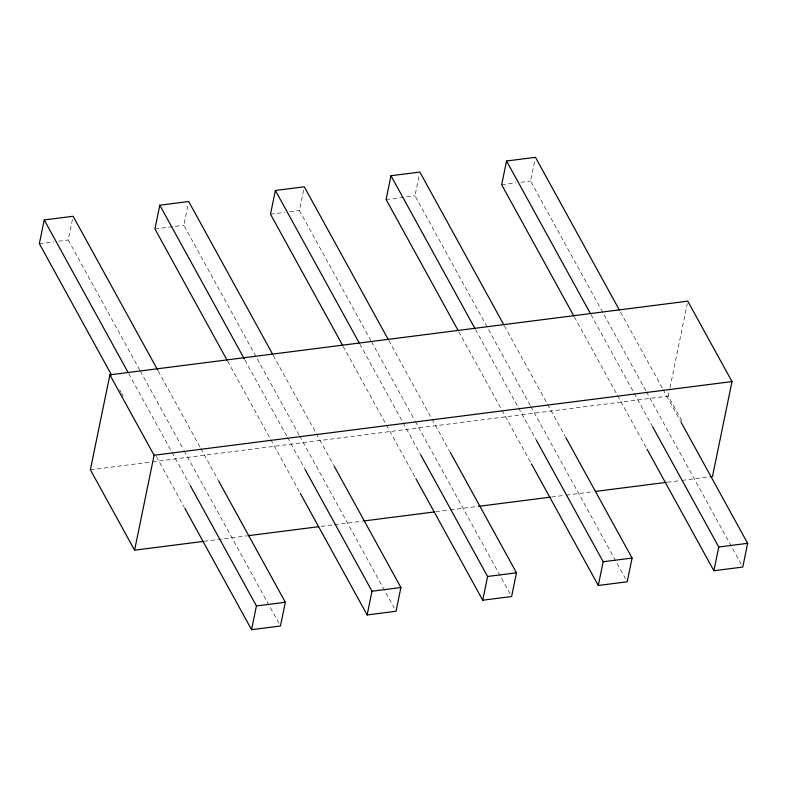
<?xml version="1.0" encoding="UTF-8"?>
<svg xmlns="http://www.w3.org/2000/svg" width="787" height="787" viewBox="0 0 787 787"><rect width="100%" height="100%" fill="white"/><g stroke="black" fill="none" stroke-linecap="round" stroke-linejoin="round"><path stroke-width="0.59" stroke-dasharray="3.94 2.95" d="M139.771 370.097L68.243 239.996L72.64 218.638M299.09 434.926L183.824 225.259L187.975 205.082M370.933 340.623L299.404 210.523L303.792 189.165M530.251 405.453L414.985 195.786L419.127 175.609M645.832 390.716L530.566 181.049L534.953 159.692M681.827 420.74L668.271 396.077L669.757 388.867M670.003 387.666L687.287 303.566M39.35 243.675L53.801 241.835M58.612 241.215L68.243 239.996M154.931 228.938L183.824 225.259M270.512 214.202L284.953 212.362M289.773 211.742L299.404 210.523M386.092 199.465L414.985 195.786M501.663 184.729L516.115 182.889M520.935 182.279L530.566 181.049M90.377 469.76L151.33 461.989M152.55 461.831L668.271 396.077M204.079 541.318L246.754 535.878M321.126 526.395L333.314 524.84M334.534 524.683L362.571 521.112M435.723 511.786L449.131 510.074M450.351 509.917L477.178 506.494M551.549 497.01L564.958 495.308M566.178 495.151L593.005 491.727M667.376 482.244L680.785 480.542M682.004 480.385L708.821 476.961M620.559 312.154L662.526 388.493M663.116 389.565L680.263 420.75M646.422 391.788L741.59 564.909M591.076 314.761L633.633 392.172M634.224 393.254L651.961 425.511M574.372 316.984L616.939 394.405M617.529 395.477L646.491 448.167M504.388 325.808L546.955 403.229M547.545 404.302L565.273 436.559M530.841 406.525L625.419 578.563M475.496 329.497L518.053 406.909M518.643 407.991L536.38 440.248M458.791 331.721L501.358 409.142M501.949 410.214L530.91 462.894M388.808 340.545L431.374 417.966M431.965 419.038L449.692 451.295M371.523 341.696L414.67 420.189M415.261 421.261L510.429 594.372M359.915 344.234L402.472 421.645M403.072 422.727L420.799 454.984M343.211 346.457L385.778 423.868M386.368 424.95L415.329 477.63M273.227 355.281L315.794 432.702M316.384 433.775L333.521 464.96M299.68 435.998L394.257 608.036M244.924 360.043L286.901 436.382M287.491 437.464L305.218 469.711M227.64 361.194L270.197 438.605M270.787 439.687L299.749 492.367M158.246 371.09L200.213 447.439M200.803 448.511L217.95 479.696M140.361 371.169L183.509 449.662M184.099 450.735L279.277 623.845M128.753 373.707L171.32 451.118M171.91 452.191L189.637 484.448M119.742 389.909L120.923 392.054M121.513 393.136L123.284 396.353M156.387 456.568L184.168 507.103"/><path stroke-width="1.18" d="M157.656 370.018L73.122 216.258L44.229 219.947L39.35 243.675L111.469 374.858M710.041 476.804L712.481 476.499L731.999 381.577L687.779 301.155L109.885 374.838L90.377 469.76L134.587 550.172L202.859 541.476M272.636 354.209L188.703 201.521L159.81 205.21L154.931 228.938L227.05 360.121M134.587 550.172L154.095 455.26L109.885 374.838M388.217 339.472L304.284 186.785L275.391 190.474L270.512 214.202L342.62 345.385M218.54 480.768L285.337 602.271L280.457 625.999L251.555 629.679L256.434 605.951L190.238 485.53M503.798 324.736L419.865 172.058L390.962 175.737L386.092 199.465L458.201 330.648M334.121 466.032L400.908 587.535L396.038 611.263L367.135 614.942L372.015 591.214L305.218 469.711M619.379 309.999L535.445 157.321L506.543 161.001L501.663 184.729L573.782 315.912M450.282 452.368L516.488 572.798L511.609 596.526L482.716 600.215L487.596 576.477L420.799 454.984M565.863 437.631L632.069 558.062L627.19 581.79L598.297 585.479L603.176 561.741L536.38 440.248M680.853 421.822L747.65 543.325L742.771 567.053L713.878 570.742L718.757 547.004L652.551 426.584M154.095 455.26L731.999 381.577M247.974 535.721L318.686 526.7M363.791 520.955L434.503 511.934M478.398 506.346L550.329 497.168M595.434 491.422L666.156 482.401M256.434 605.951L285.337 602.271M372.015 591.214L400.908 587.535M487.596 576.477L516.488 572.798M603.176 561.741L632.069 558.062M718.757 547.004L747.65 543.325M506.543 161.001L590.486 313.688M647.081 449.239L713.878 570.742M390.962 175.737L474.905 328.425M531.5 463.976L598.297 585.479M275.391 190.474L359.325 343.152M415.92 478.712L482.716 600.215M159.81 205.21L244.334 358.97M300.339 493.449L367.135 614.942M44.229 219.947L128.163 372.625M184.768 508.186L251.555 629.679"/></g></svg>
